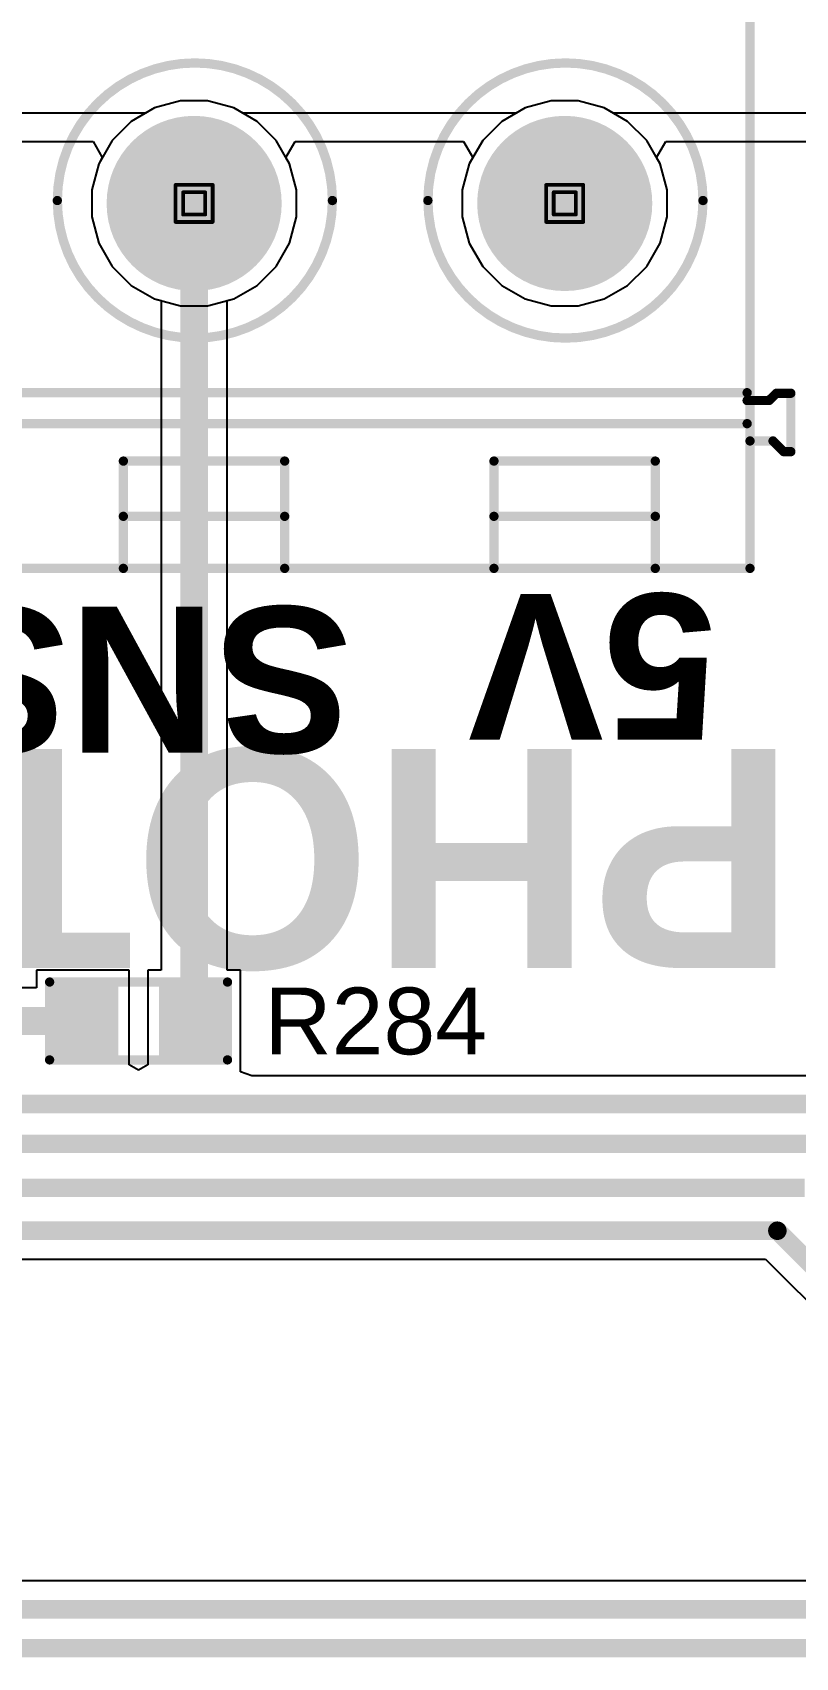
# Model space of a CAD drawing. Header units: inches. Extents: x -11 to 5379, y 0 to 5429.
# Drawn here: x 160.91 to 171.37, y 84.89 to 107.15 of the extents above; entities that cross this region are included whole.
import ezdxf

# ---------------------------------------------------------------- set-up
doc = ezdxf.new("R2010")
doc.units = ezdxf.units.IN
for name, color, linetype in [('Bottom Layer', 5, 'Continuous'), ('Bottom Solder', 6, 'Continuous'), ('Drill Drawing', 1, 'Continuous'), ('GND', 16, 'Continuous'), ('Multi-Layer', 9, 'Continuous'), ('Pad Holes', 156, 'Continuous'), ('PWR', 76, 'Continuous'), ('Top Layer', 1, 'Continuous'), ('Top Overlay', 2, 'Continuous'), ('Top Paste', 8, 'Continuous'), ('Top Solder', 216, 'Continuous')]:
    doc.layers.add(name, color=color, linetype=linetype)
doc.styles.add('Arial', font='', dxfattribs={"height": 0.2})
doc.styles.add('Arial_Bold', font='', dxfattribs={"height": 0.2})
doc.styles.get('Arial').set_extended_font_data('Arial')
doc.styles.get('Arial_Bold').set_extended_font_data('Arial', bold=True)

# ---------------------------------------------------------------- blocks, each defined once
blk = doc.blocks.new('DB128V_5_08_12P_GN_S_73')
at = {"layer": 'Bottom Layer'}
h = blk.add_hatch(color=5, dxfattribs=at)
edge = h.paths.add_edge_path()
edge.add_arc((22.86, 0), 1.15, 0, 360)
h = blk.add_hatch(color=5, dxfattribs=at)
edge = h.paths.add_edge_path()
edge.add_arc((27.94, 0), 1.15, 0, 360)
at = {"layer": 'Bottom Solder'}
h = blk.add_hatch(color=6, dxfattribs=at)
edge = h.paths.add_edge_path()
edge.add_arc((22.86, 0), 1.2, 0, 360)
h = blk.add_hatch(color=6, dxfattribs=at)
edge = h.paths.add_edge_path()
edge.add_arc((27.94, 0), 1.2, 0, 360)
at = {"layer": 'GND'}
h = blk.add_hatch(color=16, dxfattribs=at)
edge = h.paths.add_edge_path()
edge.add_arc((22.86, 0), 1.15, 0, 360)
h = blk.add_hatch(color=16, dxfattribs=at)
edge = h.paths.add_edge_path()
edge.add_arc((27.94, 0), 1.15, 0, 360)
at = {"layer": 'Multi-Layer'}
h = blk.add_hatch(color=9, dxfattribs=at)
edge = h.paths.add_edge_path()
edge.add_arc((22.86, 0), 1.15, 0, 360)
h = blk.add_hatch(color=9, dxfattribs=at)
edge = h.paths.add_edge_path()
edge.add_arc((27.94, 0), 1.15, 0, 360)
at = {"layer": 'Pad Holes'}
h = blk.add_hatch(color=7, dxfattribs=at)
edge = h.paths.add_edge_path()
edge.add_arc((22.86, 0), 0.75, 0, 360)
h = blk.add_hatch(color=7, dxfattribs=at)
edge = h.paths.add_edge_path()
edge.add_arc((27.94, 0), 0.75, 0, 360)
at = {"layer": 'PWR'}
h = blk.add_hatch(color=76, dxfattribs=at)
edge = h.paths.add_edge_path()
edge.add_arc((22.86, 0), 1.15, 0, 360)
h = blk.add_hatch(color=76, dxfattribs=at)
edge = h.paths.add_edge_path()
edge.add_arc((27.94, 0), 1.15, 0, 360)
at = {"layer": 'Top Layer'}
h = blk.add_hatch(color=1, dxfattribs=at)
edge = h.paths.add_edge_path()
edge.add_arc((22.86, 0), 1.15, 0, 360)
h = blk.add_hatch(color=1, dxfattribs=at)
edge = h.paths.add_edge_path()
edge.add_arc((27.94, 0), 1.15, 0, 360)
at = {"layer": 'Top Solder'}
h = blk.add_hatch(color=216, dxfattribs=at)
edge = h.paths.add_edge_path()
edge.add_arc((22.86, 0), 1.2, 0, 360)
h = blk.add_hatch(color=216, dxfattribs=at)
edge = h.paths.add_edge_path()
edge.add_arc((27.94, 0), 1.2, 0, 360)
at = {"layer": 'Top Overlay'}
for points in [[(30.48, -5, 0.127, 0.127, 0), (30.48, 5.2, 0.127, 0.127, 0)], [(0.44, -2.593, 0.127, 0.127, 0), (30.44, -2.593, 0.127, 0.127, 0)], [(30.44, -2.7, 0.127, 0.127, 0), (30.48, -2.7, 0.127, 0.127, 0)], [(30.48, -2.7, 0.127, 0.127, 0), (30.74, -2.7, 0.127, 0.127, 0)], [(30.74, -2.7, 0.127, 0.127, 0), (30.841, -2.601, 0.127, 0.127, 0)], [(30.841, -2.601, 0.127, 0.127, 0), (31.039, -2.601, 0.127, 0.127, 0)], [(31.039, -3.401, 0.127, 0.127, 0), (31.039, -2.601, 0.127, 0.127, 0)], [(0.44, -3.017, 0.127, 0.127, 0), (30.44, -3.017, 0.127, 0.127, 0)], [(30.48, -3.254, 0.127, 0.127, 0), (30.795, -3.254, 0.127, 0.127, 0)], [(30.795, -3.254, 0.127, 0.127, 0), (30.94, -3.401, 0.127, 0.127, 0)], [(30.94, -3.401, 0.127, 0.127, 0), (31.039, -3.401, 0.127, 0.127, 0)], [(21.89, -3.53, 0.127, 0.127, 0), (24.101, -3.53, 0.127, 0.127, 0)], [(21.89, -5, 0.127, 0.127, 0), (21.89, -3.53, 0.127, 0.127, 0)], [(24.101, -5, 0.127, 0.127, 0), (24.101, -3.53, 0.127, 0.127, 0)], [(26.97, -3.53, 0.127, 0.127, 0), (29.181, -3.53, 0.127, 0.127, 0)], [(26.97, -5, 0.127, 0.127, 0), (26.97, -3.53, 0.127, 0.127, 0)], [(29.181, -5, 0.127, 0.127, 0), (29.181, -3.53, 0.127, 0.127, 0)], [(21.89, -4.287, 0.127, 0.127, 0), (24.101, -4.287, 0.127, 0.127, 0)], [(26.97, -4.287, 0.127, 0.127, 0), (29.181, -4.287, 0.127, 0.127, 0)], [(-30.48, -5, 0.127, 0.127, 0), (30.48, -5, 0.127, 0.127, 0)]]:
    blk.add_lwpolyline(points, format="xyseb", dxfattribs=at)
for points in [[(24.755, 0.04, 0.127, 0.127, 1), (20.985, 0.04, 0.127, 0.127, 1)], [(29.835, 0.04, 0.127, 0.127, 1), (26.065, 0.04, 0.127, 0.127, 1)], [(20.953, 0.04, 0.0635, 0.0635, 1), (21.016, 0.04, 0.0635, 0.0635, 1)], [(24.723, 0.04, 0.0635, 0.0635, 1), (24.787, 0.04, 0.0635, 0.0635, 1)], [(26.033, 0.04, 0.0635, 0.0635, 1), (26.096, 0.04, 0.0635, 0.0635, 1)], [(29.803, 0.04, 0.0635, 0.0635, 1), (29.867, 0.04, 0.0635, 0.0635, 1)], [(30.408, -2.593, 0.0635, 0.0635, 1), (30.472, -2.593, 0.0635, 0.0635, 1)], [(30.408, -2.7, 0.0635, 0.0635, 1), (30.472, -2.7, 0.0635, 0.0635, 1)], [(30.448, -2.7, 0.0635, 0.0635, 1), (30.512, -2.7, 0.0635, 0.0635, 1)], [(30.448, -2.7, 0.0635, 0.0635, 1), (30.512, -2.7, 0.0635, 0.0635, 1)], [(30.708, -2.7, 0.0635, 0.0635, 1), (30.772, -2.7, 0.0635, 0.0635, 1)], [(30.708, -2.7, 0.0635, 0.0635, 1), (30.772, -2.7, 0.0635, 0.0635, 1)], [(30.809, -2.601, 0.0635, 0.0635, 1), (30.872, -2.601, 0.0635, 0.0635, 1)], [(30.809, -2.601, 0.0635, 0.0635, 1), (30.872, -2.601, 0.0635, 0.0635, 1)], [(31.007, -2.601, 0.0635, 0.0635, 1), (31.071, -2.601, 0.0635, 0.0635, 1)], [(31.007, -2.601, 0.0635, 0.0635, 1), (31.071, -2.601, 0.0635, 0.0635, 1)], [(30.408, -3.017, 0.0635, 0.0635, 1), (30.472, -3.017, 0.0635, 0.0635, 1)], [(30.448, -3.254, 0.0635, 0.0635, 1), (30.512, -3.254, 0.0635, 0.0635, 1)], [(30.763, -3.254, 0.0635, 0.0635, 1), (30.827, -3.254, 0.0635, 0.0635, 1)], [(30.763, -3.254, 0.0635, 0.0635, 1), (30.827, -3.254, 0.0635, 0.0635, 1)], [(30.908, -3.401, 0.0635, 0.0635, 1), (30.971, -3.401, 0.0635, 0.0635, 1)], [(30.908, -3.401, 0.0635, 0.0635, 1), (30.971, -3.401, 0.0635, 0.0635, 1)], [(31.007, -3.401, 0.0635, 0.0635, 1), (31.071, -3.401, 0.0635, 0.0635, 1)], [(31.007, -3.401, 0.0635, 0.0635, 1), (31.071, -3.401, 0.0635, 0.0635, 1)], [(21.858, -3.53, 0.0635, 0.0635, 1), (21.922, -3.53, 0.0635, 0.0635, 1)], [(21.858, -3.53, 0.0635, 0.0635, 1), (21.922, -3.53, 0.0635, 0.0635, 1)], [(24.069, -3.53, 0.0635, 0.0635, 1), (24.133, -3.53, 0.0635, 0.0635, 1)], [(24.069, -3.53, 0.0635, 0.0635, 1), (24.133, -3.53, 0.0635, 0.0635, 1)], [(26.938, -3.53, 0.0635, 0.0635, 1), (27.002, -3.53, 0.0635, 0.0635, 1)], [(26.938, -3.53, 0.0635, 0.0635, 1), (27.002, -3.53, 0.0635, 0.0635, 1)], [(29.149, -3.53, 0.0635, 0.0635, 1), (29.213, -3.53, 0.0635, 0.0635, 1)], [(29.149, -3.53, 0.0635, 0.0635, 1), (29.213, -3.53, 0.0635, 0.0635, 1)], [(21.858, -4.287, 0.0635, 0.0635, 1), (21.922, -4.287, 0.0635, 0.0635, 1)], [(24.069, -4.287, 0.0635, 0.0635, 1), (24.133, -4.287, 0.0635, 0.0635, 1)], [(26.938, -4.287, 0.0635, 0.0635, 1), (27.002, -4.287, 0.0635, 0.0635, 1)], [(29.149, -4.287, 0.0635, 0.0635, 1), (29.213, -4.287, 0.0635, 0.0635, 1)], [(21.858, -5, 0.0635, 0.0635, 1), (21.922, -5, 0.0635, 0.0635, 1)], [(24.069, -5, 0.0635, 0.0635, 1), (24.133, -5, 0.0635, 0.0635, 1)], [(26.938, -5, 0.0635, 0.0635, 1), (27.002, -5, 0.0635, 0.0635, 1)], [(29.149, -5, 0.0635, 0.0635, 1), (29.213, -5, 0.0635, 0.0635, 1)], [(30.448, -5, 0.0635, 0.0635, 1), (30.512, -5, 0.0635, 0.0635, 1)], [(30.448, -5, 0.0635, 0.0635, 1), (30.512, -5, 0.0635, 0.0635, 1)]]:
    blk.add_lwpolyline(points, format="xyseb", close=True, dxfattribs=at)
blk = doc.blocks.new('R___0603_234')
at = {"layer": 'Top Layer'}
for points in [[(-0.381, 0.4445), (-0.381, -0.4445), (-1.143, -0.4445), (-1.143, 0.4445)], [(1.143, 0.4445), (1.143, -0.4445), (0.381, -0.4445), (0.381, 0.4445)]]:
    blk.add_hatch(color=1, dxfattribs=at).paths.add_polyline_path(points)
at = {"layer": 'Top Paste'}
for points in [[(-0.381, 0.4445), (-0.381, -0.4445), (-1.143, -0.4445), (-1.143, 0.4445)], [(1.143, 0.4445), (1.143, -0.4445), (0.381, -0.4445), (0.381, 0.4445)]]:
    blk.add_hatch(color=8, dxfattribs=at).paths.add_polyline_path(points)
at = {"layer": 'Top Solder'}
for points in [[(-0.2794, 0.5461), (-0.2794, -0.5461), (-1.2446, -0.5461), (-1.2446, 0.5461)], [(1.2446, 0.5461), (1.2446, -0.5461), (0.2794, -0.5461), (0.2794, 0.5461)]]:
    blk.add_hatch(color=216, dxfattribs=at).paths.add_polyline_path(points)
at = {"layer": 'Top Overlay'}
for points in [[(-1.2192, 0.5334, 0.127, 0.127, 0), (1.2192, 0.5334, 0.127, 0.127, 0)], [(-1.2192, -0.5334, 0.127, 0.127, 0), (-1.2192, 0.5334, 0.127, 0.127, 0)], [(1.2192, -0.5334, 0.127, 0.127, 0), (1.2192, 0.5334, 0.127, 0.127, 0)], [(-1.2192, -0.5334, 0.127, 0.127, 0), (1.2192, -0.5334, 0.127, 0.127, 0)]]:
    blk.add_lwpolyline(points, format="xyseb", dxfattribs=at)
for points in [[(-1.25095, 0.5334, 0.0635, 0.0635, 1), (-1.18745, 0.5334, 0.0635, 0.0635, 1)], [(-1.25095, 0.5334, 0.0635, 0.0635, 1), (-1.18745, 0.5334, 0.0635, 0.0635, 1)], [(1.18745, 0.5334, 0.0635, 0.0635, 1), (1.25095, 0.5334, 0.0635, 0.0635, 1)], [(1.18745, 0.5334, 0.0635, 0.0635, 1), (1.25095, 0.5334, 0.0635, 0.0635, 1)], [(-1.25095, -0.5334, 0.0635, 0.0635, 1), (-1.18745, -0.5334, 0.0635, 0.0635, 1)], [(-1.25095, -0.5334, 0.0635, 0.0635, 1), (-1.18745, -0.5334, 0.0635, 0.0635, 1)], [(1.18745, -0.5334, 0.0635, 0.0635, 1), (1.25095, -0.5334, 0.0635, 0.0635, 1)], [(1.18745, -0.5334, 0.0635, 0.0635, 1), (1.25095, -0.5334, 0.0635, 0.0635, 1)]]:
    blk.add_lwpolyline(points, format="xyseb", close=True, dxfattribs=at)

msp = doc.modelspace()

# ---------------------------------------------------------------- linework, layer by layer
at = {"layer": 'Bottom Layer'}
for p, q in [((162.941, 106.213), (162.584, 106.118)), ((163.311, 106.213), (162.941, 106.213)), ((163.668, 106.118), (163.311, 106.213)), ((168.021, 106.213), (167.664, 106.118)), ((168.391, 106.213), (168.021, 106.213)), ((168.748, 106.118), (168.391, 106.213)), ((162.584, 106.118), (162.264, 105.933)), ((163.988, 105.933), (163.668, 106.118)), ((167.664, 106.118), (167.344, 105.933)), ((169.068, 105.933), (168.748, 106.118)), ((162.264, 105.933), (162.003, 105.671)), ((164.25, 105.671), (163.988, 105.933)), ((167.344, 105.933), (167.083, 105.671)), ((169.33, 105.671), (169.068, 105.933)), ((162.003, 105.671), (161.818, 105.351)), ((164.434, 105.351), (164.25, 105.671)), ((167.083, 105.671), (166.898, 105.351)), ((169.514, 105.351), (169.33, 105.671)), ((161.818, 105.351), (161.722, 104.994)), ((164.53, 104.994), (164.434, 105.351)), ((166.898, 105.351), (166.802, 104.994)), ((169.61, 104.994), (169.514, 105.351)), ((161.722, 104.994), (161.722, 104.624)), ((164.53, 104.624), (164.53, 104.994)), ((166.802, 104.994), (166.802, 104.624)), ((169.61, 104.624), (169.61, 104.994)), ((161.722, 104.624), (161.818, 104.267)), ((164.434, 104.267), (164.53, 104.624)), ((166.802, 104.624), (166.898, 104.267)), ((169.514, 104.267), (169.61, 104.624)), ((161.818, 104.267), (162.003, 103.947)), ((164.25, 103.947), (164.434, 104.267)), ((166.898, 104.267), (167.083, 103.947)), ((169.33, 103.947), (169.514, 104.267)), ((162.003, 103.947), (162.264, 103.686)), ((163.988, 103.686), (164.25, 103.947)), ((167.083, 103.947), (167.344, 103.686)), ((169.068, 103.686), (169.33, 103.947)), ((162.264, 103.686), (162.584, 103.501)), ((163.668, 103.501), (163.988, 103.686)), ((167.344, 103.686), (167.664, 103.501)), ((168.748, 103.501), (169.068, 103.686)), ((162.584, 103.501), (162.941, 103.405)), ((162.941, 103.405), (163.311, 103.405)), ((163.311, 103.405), (163.668, 103.501)), ((167.664, 103.501), (168.021, 103.405)), ((168.021, 103.405), (168.391, 103.405)), ((168.391, 103.405), (168.748, 103.501)), ((179.191, 85.936), (150.312, 85.936))]:
    msp.add_line(p, q, dxfattribs=at)
for points in [[(127.924, 85.547, 0.254, 0.254, 0), (179.191, 85.547, 0.254, 0.254, 0)], [(128.483, 85.014, 0.254, 0.254, 0), (178.97, 85.014, 0.254, 0.254, 0)]]:
    msp.add_lwpolyline(points, format="xyseb", dxfattribs=at)
at = {"layer": 'Drill Drawing'}
for points in [[(162.872, 105.063, 0.0508, 0.0508, 0), (163.38, 105.063, 0.0508, 0.0508, 0)], [(162.872, 104.555, 0.0508, 0.0508, 0), (162.872, 105.063, 0.0508, 0.0508, 0)], [(163.38, 104.555, 0.0508, 0.0508, 0), (163.38, 105.063, 0.0508, 0.0508, 0)], [(167.952, 105.063, 0.0508, 0.0508, 0), (168.46, 105.063, 0.0508, 0.0508, 0)], [(167.952, 104.555, 0.0508, 0.0508, 0), (167.952, 105.063, 0.0508, 0.0508, 0)], [(168.46, 104.555, 0.0508, 0.0508, 0), (168.46, 105.063, 0.0508, 0.0508, 0)], [(162.974, 104.962, 0.0508, 0.0508, 0), (163.279, 104.962, 0.0508, 0.0508, 0)], [(162.974, 104.657, 0.0508, 0.0508, 0), (162.974, 104.962, 0.0508, 0.0508, 0)], [(163.279, 104.657, 0.0508, 0.0508, 0), (163.279, 104.962, 0.0508, 0.0508, 0)], [(168.054, 104.962, 0.0508, 0.0508, 0), (168.359, 104.962, 0.0508, 0.0508, 0)], [(168.054, 104.657, 0.0508, 0.0508, 0), (168.054, 104.962, 0.0508, 0.0508, 0)], [(168.359, 104.657, 0.0508, 0.0508, 0), (168.359, 104.962, 0.0508, 0.0508, 0)], [(162.974, 104.657, 0.0508, 0.0508, 0), (163.279, 104.657, 0.0508, 0.0508, 0)], [(168.054, 104.657, 0.0508, 0.0508, 0), (168.359, 104.657, 0.0508, 0.0508, 0)], [(162.872, 104.555, 0.0508, 0.0508, 0), (163.38, 104.555, 0.0508, 0.0508, 0)], [(167.952, 104.555, 0.0508, 0.0508, 0), (168.46, 104.555, 0.0508, 0.0508, 0)]]:
    msp.add_lwpolyline(points, format="xyseb", dxfattribs=at)
for points in [[(162.859, 105.063, 0.0254, 0.0254, 1), (162.885, 105.063, 0.0254, 0.0254, 1)], [(162.859, 105.063, 0.0254, 0.0254, 1), (162.885, 105.063, 0.0254, 0.0254, 1)], [(163.367, 105.063, 0.0254, 0.0254, 1), (163.393, 105.063, 0.0254, 0.0254, 1)], [(163.367, 105.063, 0.0254, 0.0254, 1), (163.393, 105.063, 0.0254, 0.0254, 1)], [(167.939, 105.063, 0.0254, 0.0254, 1), (167.965, 105.063, 0.0254, 0.0254, 1)], [(167.939, 105.063, 0.0254, 0.0254, 1), (167.965, 105.063, 0.0254, 0.0254, 1)], [(168.447, 105.063, 0.0254, 0.0254, 1), (168.473, 105.063, 0.0254, 0.0254, 1)], [(168.447, 105.063, 0.0254, 0.0254, 1), (168.473, 105.063, 0.0254, 0.0254, 1)], [(162.961, 104.962, 0.0254, 0.0254, 1), (162.986, 104.962, 0.0254, 0.0254, 1)], [(162.961, 104.962, 0.0254, 0.0254, 1), (162.986, 104.962, 0.0254, 0.0254, 1)], [(163.266, 104.962, 0.0254, 0.0254, 1), (163.291, 104.962, 0.0254, 0.0254, 1)], [(163.266, 104.962, 0.0254, 0.0254, 1), (163.291, 104.962, 0.0254, 0.0254, 1)], [(168.041, 104.962, 0.0254, 0.0254, 1), (168.066, 104.962, 0.0254, 0.0254, 1)], [(168.041, 104.962, 0.0254, 0.0254, 1), (168.066, 104.962, 0.0254, 0.0254, 1)], [(168.346, 104.962, 0.0254, 0.0254, 1), (168.371, 104.962, 0.0254, 0.0254, 1)], [(168.346, 104.962, 0.0254, 0.0254, 1), (168.371, 104.962, 0.0254, 0.0254, 1)], [(162.961, 104.657, 0.0254, 0.0254, 1), (162.986, 104.657, 0.0254, 0.0254, 1)], [(162.961, 104.657, 0.0254, 0.0254, 1), (162.986, 104.657, 0.0254, 0.0254, 1)], [(163.266, 104.657, 0.0254, 0.0254, 1), (163.291, 104.657, 0.0254, 0.0254, 1)], [(163.266, 104.657, 0.0254, 0.0254, 1), (163.291, 104.657, 0.0254, 0.0254, 1)], [(168.041, 104.657, 0.0254, 0.0254, 1), (168.066, 104.657, 0.0254, 0.0254, 1)], [(168.041, 104.657, 0.0254, 0.0254, 1), (168.066, 104.657, 0.0254, 0.0254, 1)], [(168.346, 104.657, 0.0254, 0.0254, 1), (168.371, 104.657, 0.0254, 0.0254, 1)], [(168.346, 104.657, 0.0254, 0.0254, 1), (168.371, 104.657, 0.0254, 0.0254, 1)], [(162.859, 104.555, 0.0254, 0.0254, 1), (162.885, 104.555, 0.0254, 0.0254, 1)], [(162.859, 104.555, 0.0254, 0.0254, 1), (162.885, 104.555, 0.0254, 0.0254, 1)], [(163.367, 104.555, 0.0254, 0.0254, 1), (163.393, 104.555, 0.0254, 0.0254, 1)], [(163.367, 104.555, 0.0254, 0.0254, 1), (163.393, 104.555, 0.0254, 0.0254, 1)], [(167.939, 104.555, 0.0254, 0.0254, 1), (167.965, 104.555, 0.0254, 0.0254, 1)], [(167.939, 104.555, 0.0254, 0.0254, 1), (167.965, 104.555, 0.0254, 0.0254, 1)], [(168.447, 104.555, 0.0254, 0.0254, 1), (168.473, 104.555, 0.0254, 0.0254, 1)], [(168.447, 104.555, 0.0254, 0.0254, 1), (168.473, 104.555, 0.0254, 0.0254, 1)]]:
    msp.add_lwpolyline(points, format="xyseb", close=True, dxfattribs=at)
at = {"layer": 'GND'}
for p, q in [((162.941, 106.213), (162.584, 106.118)), ((163.311, 106.213), (162.941, 106.213)), ((163.668, 106.118), (163.311, 106.213)), ((168.021, 106.213), (167.664, 106.118)), ((168.391, 106.213), (168.021, 106.213)), ((168.748, 106.118), (168.391, 106.213)), ((162.458, 106.045), (158.714, 106.045)), ((162.584, 106.118), (162.458, 106.045)), ((163.794, 106.045), (163.668, 106.118)), ((167.538, 106.045), (163.794, 106.045)), ((167.664, 106.118), (167.538, 106.045)), ((168.874, 106.045), (168.748, 106.118)), ((173.164, 106.045), (168.874, 106.045)), ((158.714, 105.657), (161.74, 105.657)), ((161.74, 105.657), (161.867, 105.437)), ((164.385, 105.437), (164.512, 105.657)), ((164.512, 105.657), (166.82, 105.657)), ((166.82, 105.657), (166.947, 105.437)), ((169.465, 105.437), (169.592, 105.657)), ((169.592, 105.657), (172.776, 105.657)), ((161.818, 105.351), (161.722, 104.994)), ((161.867, 105.437), (161.818, 105.351)), ((164.434, 105.351), (164.385, 105.437)), ((164.53, 104.994), (164.434, 105.351)), ((166.898, 105.351), (166.802, 104.994)), ((166.947, 105.437), (166.898, 105.351)), ((169.514, 105.351), (169.465, 105.437)), ((169.61, 104.994), (169.514, 105.351)), ((161.722, 104.994), (161.722, 104.624)), ((164.53, 104.624), (164.53, 104.994)), ((166.802, 104.994), (166.802, 104.624)), ((169.61, 104.624), (169.61, 104.994)), ((161.722, 104.624), (161.818, 104.267)), ((164.434, 104.267), (164.53, 104.624)), ((166.802, 104.624), (166.898, 104.267)), ((169.514, 104.267), (169.61, 104.624)), ((161.818, 104.267), (162.003, 103.947)), ((164.25, 103.947), (164.434, 104.267)), ((166.898, 104.267), (167.083, 103.947)), ((169.33, 103.947), (169.514, 104.267)), ((162.003, 103.947), (162.264, 103.686)), ((163.988, 103.686), (164.25, 103.947)), ((167.083, 103.947), (167.344, 103.686)), ((169.068, 103.686), (169.33, 103.947)), ((162.264, 103.686), (162.584, 103.501)), ((163.668, 103.501), (163.988, 103.686)), ((167.344, 103.686), (167.664, 103.501)), ((168.748, 103.501), (169.068, 103.686)), ((162.584, 103.501), (162.941, 103.405)), ((162.941, 103.405), (163.311, 103.405)), ((163.311, 103.405), (163.668, 103.501)), ((167.664, 103.501), (168.021, 103.405)), ((168.021, 103.405), (168.391, 103.405)), ((168.391, 103.405), (168.748, 103.501))]:
    msp.add_line(p, q, dxfattribs=at)
at = {"layer": 'PWR'}
for p, q in [((162.941, 106.213), (162.584, 106.118)), ((163.311, 106.213), (162.941, 106.213)), ((163.668, 106.118), (163.311, 106.213)), ((162.584, 106.118), (162.264, 105.933)), ((163.988, 105.933), (163.668, 106.118)), ((162.264, 105.933), (162.003, 105.671)), ((164.25, 105.671), (163.988, 105.933)), ((162.003, 105.671), (161.818, 105.351)), ((164.434, 105.351), (164.25, 105.671)), ((161.818, 105.351), (161.722, 104.994)), ((164.53, 104.994), (164.434, 105.351)), ((161.722, 104.994), (161.722, 104.624)), ((164.53, 104.624), (164.53, 104.994)), ((161.722, 104.624), (161.818, 104.267)), ((164.434, 104.267), (164.53, 104.624)), ((161.818, 104.267), (162.003, 103.947)), ((164.25, 103.947), (164.434, 104.267)), ((162.003, 103.947), (162.264, 103.686)), ((163.988, 103.686), (164.25, 103.947)), ((162.264, 103.686), (162.584, 103.501)), ((163.668, 103.501), (163.988, 103.686)), ((162.584, 103.501), (162.941, 103.405)), ((162.941, 103.405), (163.311, 103.405)), ((163.311, 103.405), (163.668, 103.501))]:
    msp.add_line(p, q, dxfattribs=at)
at = {"layer": 'Top Layer'}
for p, q in [((162.941, 106.213), (162.584, 106.118)), ((163.311, 106.213), (162.941, 106.213)), ((163.668, 106.118), (163.311, 106.213)), ((168.021, 106.213), (167.664, 106.118)), ((168.391, 106.213), (168.021, 106.213)), ((168.748, 106.118), (168.391, 106.213)), ((162.584, 106.118), (162.264, 105.933)), ((163.988, 105.933), (163.668, 106.118)), ((167.664, 106.118), (167.344, 105.933)), ((169.068, 105.933), (168.748, 106.118)), ((162.264, 105.933), (162.003, 105.671)), ((164.25, 105.671), (163.988, 105.933)), ((167.344, 105.933), (167.083, 105.671)), ((169.33, 105.671), (169.068, 105.933)), ((162.003, 105.671), (161.818, 105.351)), ((164.434, 105.351), (164.25, 105.671)), ((167.083, 105.671), (166.898, 105.351)), ((169.514, 105.351), (169.33, 105.671)), ((161.818, 105.351), (161.722, 104.994)), ((164.53, 104.994), (164.434, 105.351)), ((166.898, 105.351), (166.802, 104.994)), ((169.61, 104.994), (169.514, 105.351)), ((161.722, 104.994), (161.722, 104.624)), ((164.53, 104.624), (164.53, 104.994)), ((166.802, 104.994), (166.802, 104.624)), ((169.61, 104.624), (169.61, 104.994)), ((161.722, 104.624), (161.818, 104.267)), ((164.434, 104.267), (164.53, 104.624)), ((166.802, 104.624), (166.898, 104.267)), ((169.514, 104.267), (169.61, 104.624)), ((161.818, 104.267), (162.003, 103.947)), ((164.25, 103.947), (164.434, 104.267)), ((166.898, 104.267), (167.083, 103.947)), ((169.33, 103.947), (169.514, 104.267)), ((162.003, 103.947), (162.264, 103.686)), ((163.988, 103.686), (164.25, 103.947)), ((167.083, 103.947), (167.344, 103.686)), ((169.068, 103.686), (169.33, 103.947)), ((162.264, 103.686), (162.584, 103.501)), ((163.668, 103.501), (163.988, 103.686)), ((167.344, 103.686), (167.664, 103.501)), ((168.748, 103.501), (169.068, 103.686)), ((162.584, 103.501), (162.673, 103.477)), ((162.673, 103.477), (162.673, 94.306)), ((163.579, 103.477), (163.668, 103.501)), ((163.579, 94.306), (163.579, 103.477)), ((167.664, 103.501), (168.021, 103.405)), ((168.021, 103.405), (168.391, 103.405)), ((168.391, 103.405), (168.748, 103.501)), ((162.237, 94.306), (160.967, 94.306)), ((160.967, 94.306), (160.967, 94.061)), ((162.237, 93.006), (162.237, 94.306)), ((162.673, 94.306), (162.491, 94.306)), ((162.491, 94.306), (162.491, 93.006)), ((163.761, 94.306), (163.579, 94.306)), ((163.761, 93.035), (163.761, 94.306)), ((160.967, 94.061), (160.349, 94.061)), ((162.364, 92.933), (162.237, 93.006)), ((162.491, 93.006), (162.364, 92.933)), ((163.761, 92.909), (163.761, 93.035)), ((163.917, 92.858), (163.761, 92.909)), ((175.137, 92.858), (163.917, 92.858)), ((153.338, 90.345), (170.96, 90.345)), ((170.96, 90.345), (174.915, 86.39))]:
    msp.add_line(p, q, dxfattribs=at)
for points in [[(163.126, 93.608, 0.381, 0.381, 0), (163.126, 104.809, 0.381, 0.381, 0)], [(159.795, 93.608, 0.381, 0.381, 0), (161.602, 93.608, 0.381, 0.381, 0)], [(160.185, 92.469, 0.254, 0.254, 0), (175.137, 92.469, 0.254, 0.254, 0)], [(145.187, 91.924, 0.254, 0.254, 0), (171.895, 91.924, 0.254, 0.254, 0)], [(130.091, 91.321, 0.254, 0.254, 0), (171.497, 91.321, 0.254, 0.254, 0)], [(115.117, 90.734, 0.254, 0.254, 0), (171.12, 90.734, 0.254, 0.254, 0)], [(171.12, 90.734, 0.254, 0.254, 0), (175.304, 86.55, 0.254, 0.254, 0)]]:
    msp.add_lwpolyline(points, format="xyseb", dxfattribs=at)
for points in [[(163.031, 104.809, 0.191, 0.191, 1), (163.221, 104.809, 0.191, 0.191, 1)], [(161.507, 93.608, 0.191, 0.191, 1), (161.697, 93.608, 0.191, 0.191, 1)], [(163.031, 93.608, 0.191, 0.191, 1), (163.221, 93.608, 0.191, 0.191, 1)], [(171.057, 90.734, 0.127, 0.127, 1), (171.184, 90.734, 0.127, 0.127, 1)], [(171.057, 90.734, 0.127, 0.127, 1), (171.184, 90.734, 0.127, 0.127, 1)]]:
    msp.add_lwpolyline(points, format="xyseb", close=True, dxfattribs=at)

# ---------------------------------------------------------------- block references
for name, p in [('DB128V_5_08_12P_GN_S_73', (140.266, 104.809)), ('R___0603_234', (162.364, 93.608))]:
    msp.add_blockref(name, p)

# ---------------------------------------------------------------- texts
at = {"layer": 'Top Overlay', "style": 'Arial_Bold'}
for s, height, p in [('SNS1', 2, (165.287, 99.284)), ('5V', 2, (170.295, 99.46)), ('PHOTOELECTRIC SENSOR', 3, (171.374, 97.333))]:
    msp.add_text(s, height=height, rotation=180, dxfattribs=at).set_placement(p)
at = {"layer": 'Top Overlay', "style": 'Arial'}
msp.add_text('R284', height=0.9144, dxfattribs=at).set_placement((164.088, 93.151))

doc.saveas('drawing.dxf')
